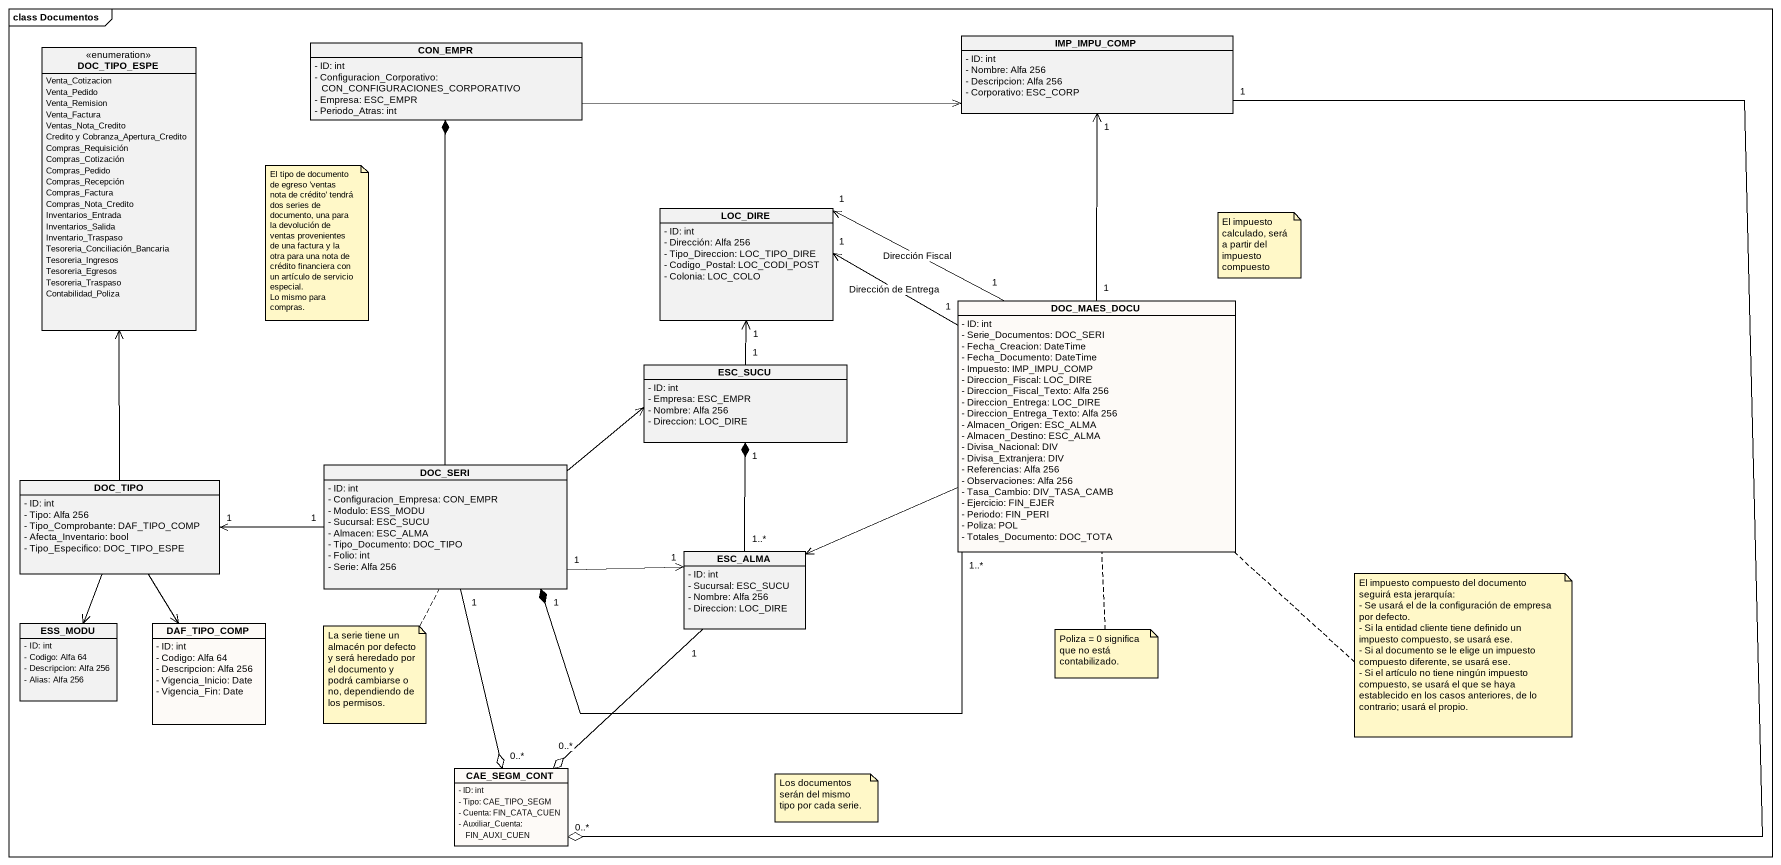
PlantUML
@startuml
mainframe class Documentos
hide circle
hide empty members
skinparam classAttributeIconSize 0
enum DOC_TIPO_ESPE {
  Venta_Cotizacion
  Venta_Pedido
  Venta_Remision
  Venta_Factura
  Ventas_Nota_Credito
  Credito y Cobranza_Apertura_Credito
  Compras_Requisición
  Compras_Cotización
  Compras_Pedido
  Compras_Recepción
  Compras_Factura
  Compras_Nota_Credito
  Inventarios_Entrada
  Inventarios_Salida
  Inventario_Traspaso
  Tesoreria_Conciliación_Bancaria
  Tesoreria_Ingresos
  Tesoreria_Egresos
  Tesoreria_Traspaso
  Contabilidad_Poliza
}
class CON_EMPR {
  - ID: int
  - Configuracion_Corporativo: CON_CONFIGURACIONES_CORPORATIVO
  - Empresa: ESC_EMPR
  - Periodo_Atras: int
}
class IMP_IMPU_COMP {
  - ID: int
  - Nombre: Alfa 256
  - Descripcion: Alfa 256
  - Corporativo: ESC_CORP
}
class LOC_DIRE {
  - ID: int
  - Dirección: Alfa 256
  - Tipo_Direccion: LOC_TIPO_DIRE
  - Codigo_Postal: LOC_CODI_POST
  - Colonia: LOC_COLO
}
class DOC_MAES_DOCU #FDFAF7 {
  - ID: int
  - Serie_Documentos: DOC_SERI
  - Fecha_Creacion: DateTime
  - Fecha_Documento: DateTime
  - Impuesto: IMP_IMPU_COMP
  - Direccion_Fiscal: LOC_DIRE
  - Direccion_Fiscal_Texto: Alfa 256
  - Direccion_Entrega: LOC_DIRE
  - Direccion_Entrega_Texto: Alfa 256
  - Almacen_Origen: ESC_ALMA
  - Almacen_Destino: ESC_ALMA
  - Divisa_Nacional: DIV
  - Divisa_Extranjera: DIV
  - Referencias: Alfa 256
  - Observaciones: Alfa 256
  - Tasa_Cambio: DIV_TASA_CAMB
  - Ejercicio: FIN_EJER
  - Periodo: FIN_PERI
  - Poliza: POL
  - Totales_Documento: DOC_TOTA
}
class ESC_SUCU {
  - ID: int
  - Empresa: ESC_EMPR
  - Nombre: Alfa 256
  - Direccion: LOC_DIRE
}
class DOC_TIPO {
  - ID: int
  - Tipo: Alfa 256
  - Tipo_Comprobante: DAF_TIPO_COMP
  - Afecta_Inventario: bool
  - Tipo_Especifico: DOC_TIPO_ESPE
}
class DOC_SERI {
  - ID: int
  - Configuracion_Empresa: CON_EMPR
  - Modulo: ESS_MODU
  - Sucursal: ESC_SUCU
  - Almacen: ESC_ALMA
  - Tipo_Documento: DOC_TIPO
  - Folio: int
  - Serie: Alfa 256
}
class ESC_ALMA {
  - ID: int
  - Sucursal: ESC_SUCU
  - Nombre: Alfa 256
  - Direccion: LOC_DIRE
}
class ESS_MODU {
  - ID: int
  - Codigo: Alfa 64
  - Descripcion: Alfa 256
  - Alias: Alfa 256
}
class DAF_TIPO_COMP #FDFAF7 {
  - ID: int
  - Codigo: Alfa 64
  - Descripcion: Alfa 256
  - Vigencia_Inicio: Date
  - Vigencia_Fin: Date
}
class CAE_SEGM_CONT #FDFAF7 {
  - ID: int
  - Tipo: CAE_TIPO_SEGM
  - Cuenta: FIN_CATA_CUEN
  - Auxiliar_Cuenta: FIN_AUXI_CUEN
}
CON_EMPR -right-> IMP_IMPU_COMP
IMP_IMPU_COMP "1" --o "0..*" CAE_SEGM_CONT
DOC_MAES_DOCU "1" -up-> "1" IMP_IMPU_COMP
DOC_MAES_DOCU "1" -left-> "1" LOC_DIRE : Dirección Fiscal
DOC_MAES_DOCU "1" -left-> "1" LOC_DIRE : Dirección de Entrega
DOC_MAES_DOCU "1..*" -left-* "1" DOC_SERI
DOC_MAES_DOCU -left-> ESC_ALMA
ESC_SUCU "1" -up-> "1" LOC_DIRE
DOC_TIPO -up-> DOC_TIPO_ESPE
DOC_TIPO --> ESS_MODU
DOC_TIPO --> DAF_TIPO_COMP
DOC_SERI -up-* CON_EMPR
DOC_SERI -right-> ESC_SUCU
DOC_SERI "1" -left-> "1" DOC_TIPO
DOC_SERI "1" -right-> "1" ESC_ALMA
DOC_SERI "1" --o "0..*" CAE_SEGM_CONT
ESC_ALMA "1..*" -up-* "1" ESC_SUCU
ESC_ALMA "1" --o "0..*" CAE_SEGM_CONT
note as N1
  El tipo de documento de egreso 'ventas nota de crédito' tendrá dos series de documento, una para la devolución de ventas provenientes de una factura y la otra para una nota de crédito financiera con un artículo de servicio especial.
  Lo mismo para compras.
end note
note as N2
  El impuesto calculado, será a partir del impuesto compuesto
end note
note bottom of DOC_MAES_DOCU
  El impuesto compuesto del documento seguirá esta jerarquía:
  - Se usará el de la configuración de empresa por defecto.
  - Si la entidad cliente tiene definido un impuesto compuesto, se usará ese.
  - Si al documento se le elige un impuesto compuesto diferente, se usará ese.
  - Si el artículo no tiene ningún impuesto compuesto, se usará el que se haya establecido en los casos anteriores, de lo contrario; usará el propio.
end note
note bottom of DOC_SERI : La serie tiene un almacén por defecto y será heredado por el documento y podrá cambiarse o no, dependiendo de los permisos.
note bottom of DOC_MAES_DOCU : Poliza = 0 significa que no está contabilizado.
note as N6
  Los documentos serán del mismo tipo por cada serie.
end note
@enduml
